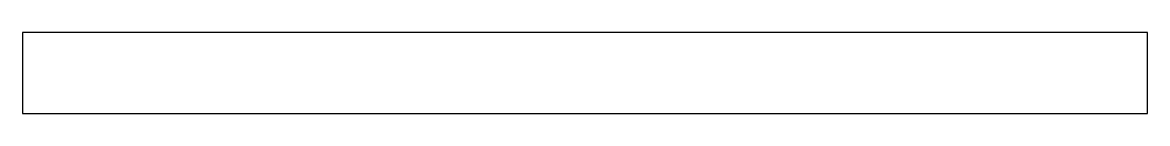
# Model space of a CAD drawing. Header units: millimetres. Extents: x -76 to 79, y -53 to -41.
import ezdxf

# ---------------------------------------------------------------- set-up
doc = ezdxf.new("R2010")
doc.units = ezdxf.units.MM

msp = doc.modelspace()

# ---------------------------------------------------------------- linework, layer by layer
for p, q in [((-75.92, -41.3), (-75.92, -52.516)), ((79.4, -41.3), (-75.92, -41.3)), ((79.4, -52.516), (79.4, -41.3)), ((-75.92, -52.516), (79.4, -52.516))]:
    msp.add_line(p, q)

doc.saveas('drawing.dxf')
